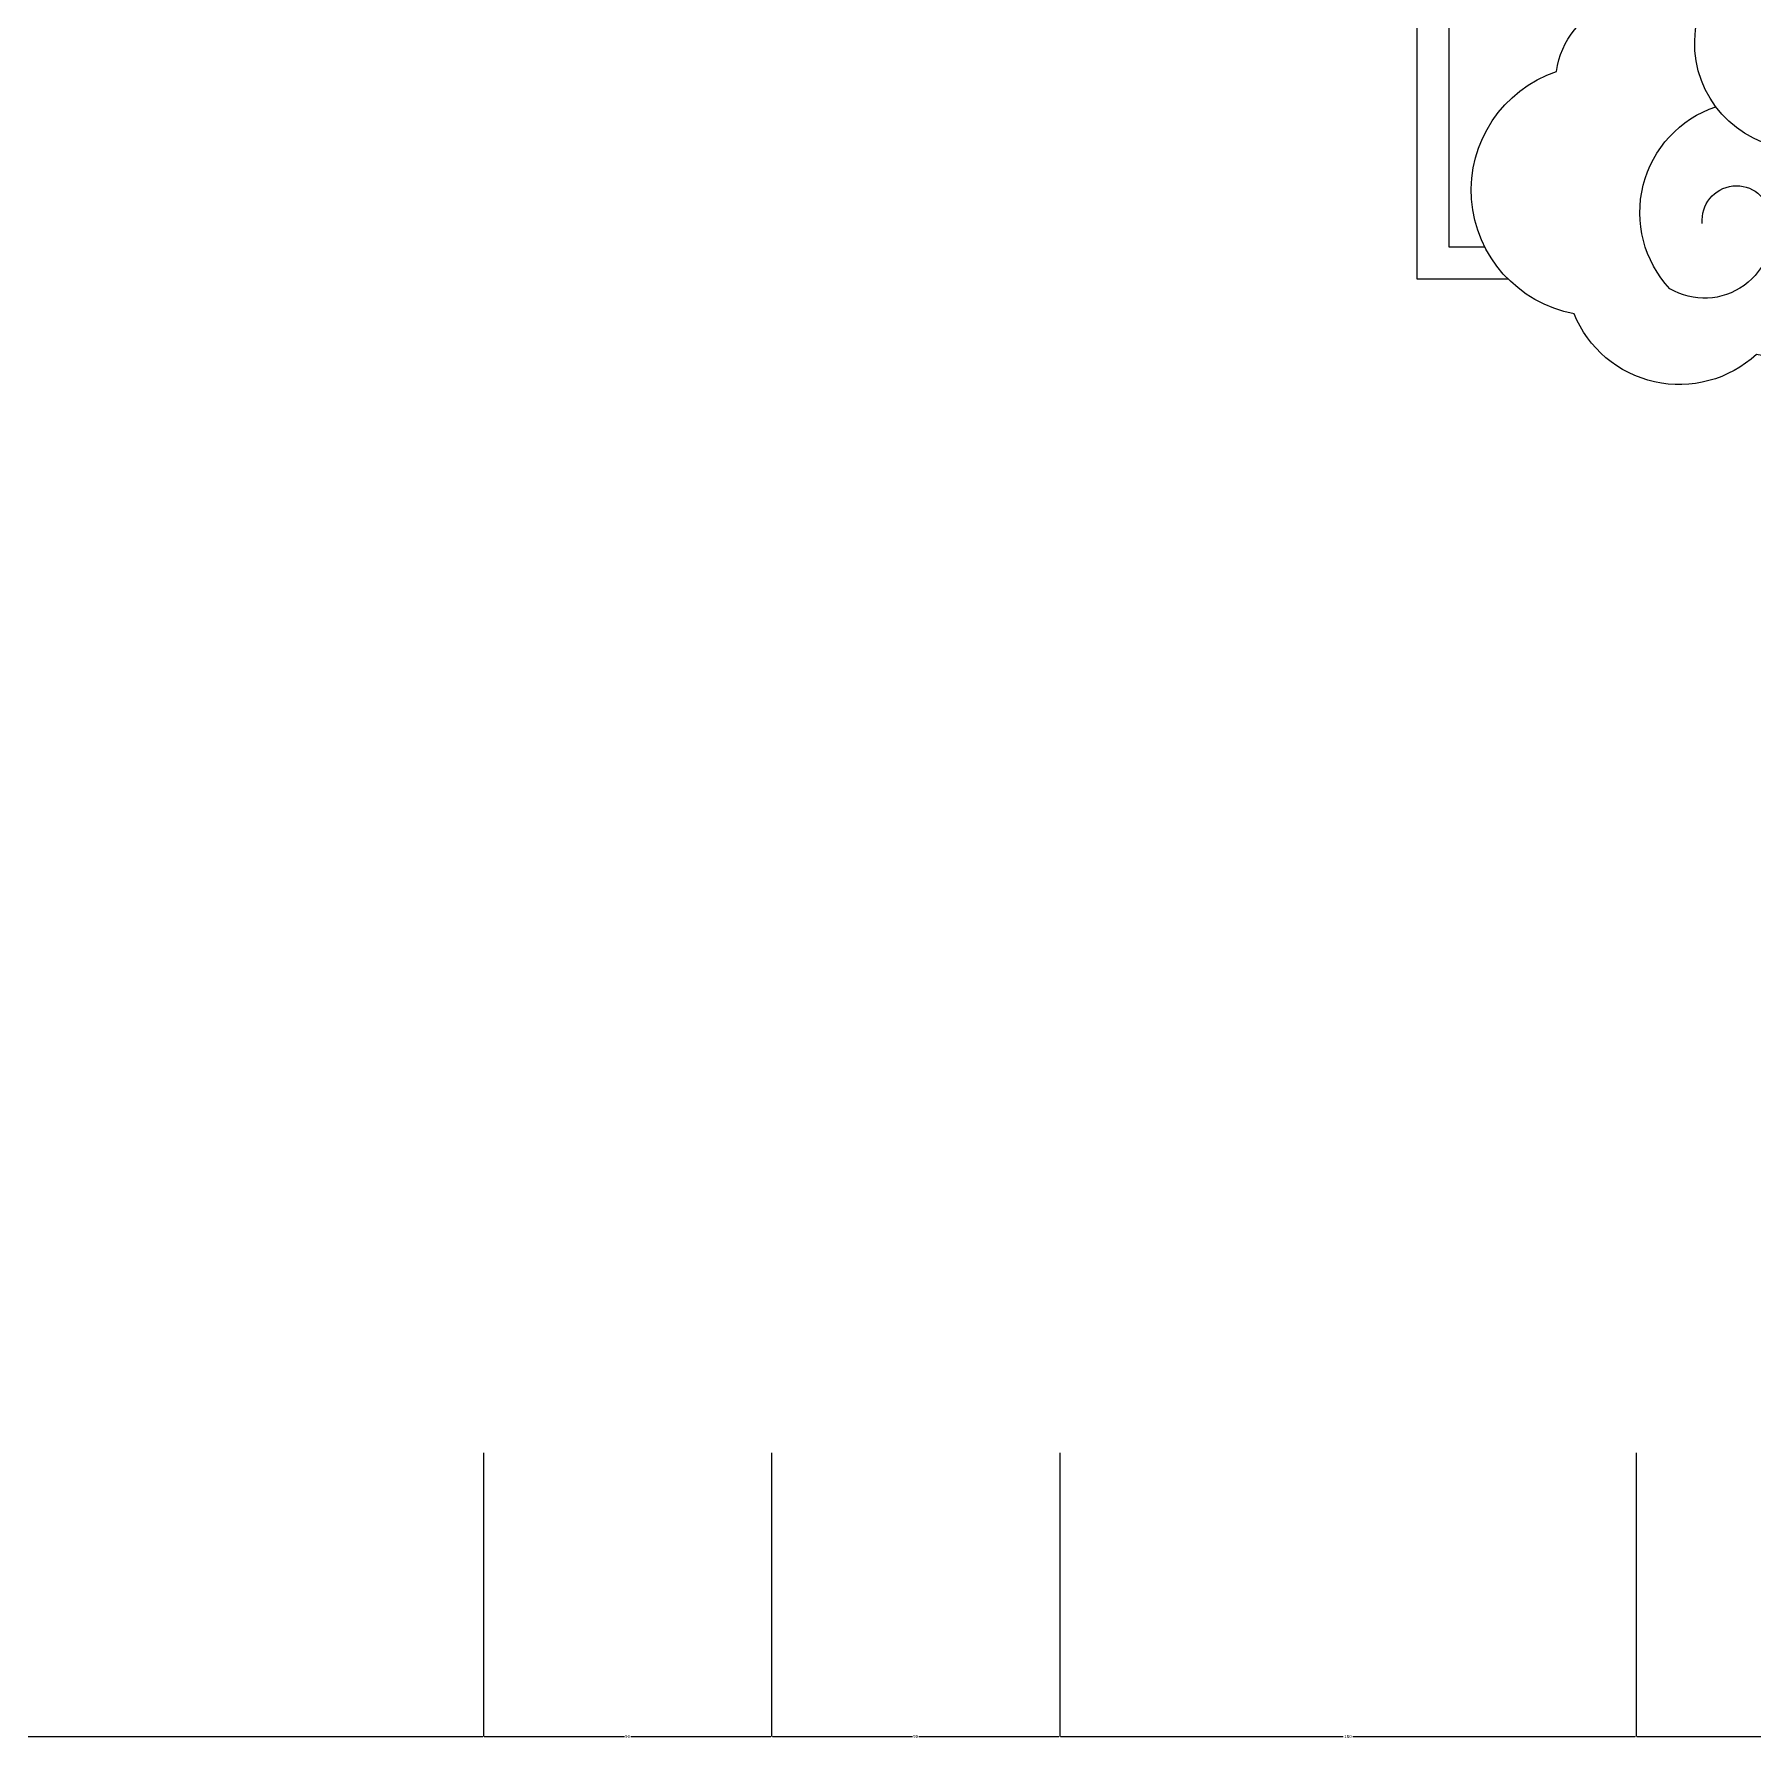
# Model space of a CAD drawing. Header units: metres. Extents: x 343211 to 355779, y -263405 to -260563.
# Drawn here: x 353690 to 354228, y -262648 to -262116 of the extents above; entities that cross this region are included whole.
import ezdxf

# ---------------------------------------------------------------- set-up
doc = ezdxf.new("R2010")
doc.units = ezdxf.units.M
for name, color, linetype in [('16', 3, 'Continuous'), ('7', 7, 'Continuous'), ('9', 1, 'Continuous')]:
    doc.layers.add(name, color=color, linetype=linetype)
doc.dimstyles.get("Standard").update_dxf_attribs({"dimtxt": 2.5, "dimasz": 2.5, "dimexe": 1.25, "dimexo": 0.625, "dimtad": 1, "dimcen": 2.5, "dimazin": 3, "dimtfac": 1, "dimtmove": 0, "dimatfit": 3})

# ---------------------------------------------------------------- blocks, each defined once
blk = doc.blocks.new('VF')
at = {"layer": '16'}
for p, q in [((52862.25, -27854.45), (52866.47, -27854.45)), ((52866.47, -27907.08), (52866.47, -27854.45)), ((52934.92, -27907.08), (52866.47, -27907.08)), ((52934.92, -27907.08), (52934.92, -28007.96)), ((52934.92, -28007.96), (52906.54, -28007.96)), ((52391.47, -28157.08), (52391.47, -28118.84)), ((52391.47, -28157.08), (52209.69, -28157.08)), ((52197.58, -28169.18), (52197.58, -28264.97)), ((52298.52, -28277.08), (52209.69, -28277.08))]:
    blk.add_line(p, q, dxfattribs=at)
for centre, radius, start, end in [((53141.5, -28662.02), 854.49, 109.07, 125.57), ((51852.36, -26934.17), 1301.57, 294.47, 307.48), ((53036.27, -28549.14), 561.35, 112.89, 114.22), ((53217.85, -28873.16), 932.68, 119.31, 122.89), ((55136.65, -32002.54), 4603.3, 122.67, 122.93), ((52209.69, -28169.18), 12.11, 90, 180), ((55136.65, -32002.54), 4603.3, 123.3, 124.27), ((52268.43, -27758.83), 519.12, 273.32, 302.11), ((52209.69, -28264.97), 12.11, 180, 270)]:
    blk.add_arc(centre, radius, start, end, dxfattribs=at)
at = {"layer": '9'}
for p, q in [((52924.92, -27907.08), (52924.92, -27997.96)), ((52681.9, -27953.55), (52682.62, -27941.2)), ((52924.92, -27997.96), (52913.75, -27997.96)), ((52212.42, -28171.92), (52212.42, -28167.08)), ((52295.75, -28167.08), (52212.42, -28167.08)), ((52295.75, -28171.92), (52295.75, -28167.08)), ((52207.58, -28171.92), (52207.58, -28262.23)), ((52207.58, -28171.92), (52212.42, -28171.92)), ((52300.59, -28171.92), (52295.75, -28171.92)), ((52300.59, -28171.92), (52300.59, -28226.99)), ((52310.59, -28169.18), (52310.59, -28181.29)), ((52371.13, -28181.29), (52310.59, -28181.29)), ((52368.39, -28191.29), (52310.59, -28191.29)), ((52310.59, -28193.4), (52310.59, -28229.73)), ((52368.39, -28191.29), (52368.39, -28196.14)), ((52383.24, -28193.4), (52383.24, -28231.74)), ((52355.64, -28200.26), (52333.35, -28200.26)), ((52368.39, -28196.14), (52373.24, -28196.14)), ((52373.24, -28196.14), (52373.24, -28229.01)), ((52243.99, -28201.47), (52243.99, -28229.73)), ((52253.99, -28201.47), (52243.99, -28201.47)), ((52253.99, -28201.47), (52253.99, -28226.99)), ((52328.35, -28205.26), (52328.35, -28231.74)), ((52360.64, -28205.26), (52360.64, -28220.44)), ((52338.35, -28210.26), (52338.35, -28229.01)), ((52350.64, -28210.26), (52338.35, -28210.26)), ((52350.64, -28210.26), (52350.64, -28220.44)), ((52360.64, -28220.44), (52350.64, -28220.44)), ((52253.99, -28226.99), (52258.84, -28226.99)), ((52258.84, -28226.99), (52258.84, -28231.83)), ((52300.59, -28226.99), (52295.75, -28226.99)), ((52295.75, -28226.99), (52295.75, -28231.83)), ((52295.75, -28231.83), (52258.84, -28231.83)), ((52343.19, -28229.01), (52338.35, -28229.01)), ((52343.19, -28233.85), (52343.19, -28229.01)), ((52368.39, -28233.85), (52368.39, -28229.01)), ((52368.39, -28229.01), (52373.24, -28229.01)), ((52368.39, -28233.85), (52343.19, -28233.85)), ((52298.48, -28241.83), (52256.1, -28241.83)), ((52371.13, -28243.85), (52340.46, -28243.85)), ((52207.58, -28262.23), (52212.42, -28262.23)), ((52212.42, -28262.23), (52212.42, -28267.08)), ((52298.52, -28267.08), (52212.42, -28267.08))]:
    blk.add_line(p, q, dxfattribs=at)
for centre, radius, start, end in [((53141.5, -28662.02), 844.49, 109.07, 113.55), ((52792.33, -27904.51), 20.39, 9.27, 116.82), ((52814.95, -27934.36), 33.23, 279.85, 94.31), ((52781.55, -27941.79), 25.66, 330.06, 149.16), ((52865.27, -27946.66), 26.26, 7.56, 132.78), ((52792.01, -27944.79), 36.29, 153.56, 322.07), ((52778.81, -27941.77), 6.57, 9.17, 152.41), ((52789.61, -27944.3), 17.53, 161.48, 324.01), ((52878.75, -27980.33), 39.19, 280.44, 71.32), ((52701.31, -27999.47), 49.85, 112.91, 251.64), ((52745.6, -27966.91), 16.21, 43.04, 189.04), ((52830.4, -27987.29), 34.9, 316.96, 71.31), ((53141.5, -28662.02), 844.49, 124.23, 126.09), ((52722.12, -28000.96), 32.37, 76.67, 266.64), ((52644.5, -27999.03), 19.46, 62.1, 177.98), ((52748.65, -27999.97), 20.17, 21.76, 173.93), ((52835.12, -27989.64), 10.72, 354.53, 173.17), ((52761.11, -27992.54), 32.95, 189.26, 20.34), ((52845.15, -27992.88), 21.16, 167.66, 300.56), ((52755.89, -27996.82), 12.28, 237.69, 20.61), ((52620.21, -28029.06), 31.09, 81.04, 165.17), ((52639.41, -28028.37), 20.77, 48.67, 220.92), ((52822.38, -28002.1), 30.2, 182.52, 282.44), ((51852.36, -26934.17), 1311.57, 294.47, 304.29), ((52611.52, -28029.81), 23.08, 157.81, 283.24), ((52852.96, -28005.48), 35.51, 227.34, 337.83), ((52629.81, -28031.76), 11.89, 239.2, 37.91), ((52787.13, -28029.21), 20.49, 252.9, 2.15), ((52642.24, -28041.13), 23.59, 332.76, 18.4), ((52754.75, -28025), 35.51, 193.48, 317.92), ((52715.33, -28051.62), 30.12, 170.77, 249.48), ((52639.94, -28042.73), 25.03, 202.41, 338.43), ((53217.85, -28873.16), 942.68, 120.22, 122.89), ((52642.23, -28070.27), 10.94, 159.64, 310.42), ((52662.01, -28119.5), 42.83, 80.94, 107.23), ((52652.63, -28094.72), 23.8, 342.62, 47.36), ((52645.24, -28089.69), 9, 353.36, 109.53), ((52696.93, -28092.2), 14.65, 279.5, 57.6), ((52643.04, -28086.04), 12.08, 251.13, 337.14), ((52631.07, -28110.1), 14.99, 38.96, 166.53), ((52659.48, -28088.45), 20.75, 216.11, 319.85), ((52627.12, -28122.92), 19.47, 123.08, 229.65), ((52676.14, -28108.63), 23.29, 257.64, 4.88), ((52646.39, -28135.8), 12.32, 85.24, 198.29), ((52666.29, -28106.32), 25.53, 222.36, 280.99), ((55136.65, -32002.54), 4613.3, 123.19, 124.27), ((52626.99, -28150.66), 17.95, 134.03, 230.21), ((52620.55, -28137.74), 14.28, 258.74, 352.25), ((52639.34, -28162.12), 23.95, 154.31, 185.59), ((52298.48, -28169.18), 12.11, 0, 90), ((52371.13, -28193.4), 12.11, 0, 90), ((52268.43, -27758.83), 509.13, 273.28, 302.08), ((52333.35, -28205.26), 5, 90, 180), ((52355.64, -28205.26), 5, 0, 90), ((52256.1, -28229.73), 12.11, 180, 270), ((52298.48, -28229.73), 12.11, 270, 0), ((52340.46, -28231.74), 12.11, 180, 270), ((52371.13, -28231.74), 12.11, 270, 0)]:
    blk.add_arc(centre, radius, start, end, dxfattribs=at)
blk = doc.blocks.new('_CLOSEDFILLED')
at = {"color": 0, "linetype": 'BYBLOCK'}
blk.add_solid([(-1, 0.2), (0, 0), (-1, -0.2)], dxfattribs=at)
blk = doc.blocks.new('*D6')
for p, q in [((354190.53, -262559.17), (354190.53, -262647.75)), ((354665.53, -262559.17), (354665.53, -262647.75)), ((354190.78, -262647.75), (354426.53, -262647.75)), ((354429.53, -262647.75), (354665.28, -262647.75))]:
    blk.add_line(p, q)
at = {"layer": 'Defpoints'}
for p in [(354190.53, -262559.17), (354665.53, -262559.17), (354190.53, -262647.75)]:
    blk.add_point(p, dxfattribs=at)
at = {"layer": '7', "xscale": 0.25, "yscale": 0.25, "rotation": 180}
blk.add_blockref('_CLOSEDFILLED', (354190.53, -262647.75), dxfattribs=at)
at = {"layer": '7', "xscale": 0.25, "yscale": 0.25}
blk.add_blockref('_CLOSEDFILLED', (354665.53, -262647.75), dxfattribs=at)
at = {"layer": '7', "insert": (354428.03, -262647.75), "char_height": 1, "attachment_point": 5}
blk.add_mtext('475', dxfattribs=at)
blk = doc.blocks.new('*D7')
for p, q in [((354010.53, -262559.17), (354010.53, -262647.75)), ((354190.53, -262559.17), (354190.53, -262647.75)), ((354010.78, -262647.75), (354099.03, -262647.75)), ((354102.03, -262647.75), (354190.28, -262647.75))]:
    blk.add_line(p, q)
at = {"layer": 'Defpoints'}
for p in [(354010.53, -262559.17), (354190.53, -262559.17), (354010.53, -262647.75)]:
    blk.add_point(p, dxfattribs=at)
at = {"layer": '7', "xscale": 0.25, "yscale": 0.25, "rotation": 180}
blk.add_blockref('_CLOSEDFILLED', (354010.53, -262647.75), dxfattribs=at)
at = {"layer": '7', "xscale": 0.25, "yscale": 0.25}
blk.add_blockref('_CLOSEDFILLED', (354190.53, -262647.75), dxfattribs=at)
at = {"layer": '7', "insert": (354100.53, -262647.75), "char_height": 1, "attachment_point": 5}
blk.add_mtext('180', dxfattribs=at)
blk = doc.blocks.new('*D8')
for p, q in [((353920.53, -262559.17), (353920.53, -262647.75)), ((354010.53, -262559.17), (354010.53, -262647.75)), ((353920.78, -262647.75), (353964.53, -262647.75)), ((353966.53, -262647.75), (354010.28, -262647.75))]:
    blk.add_line(p, q)
at = {"layer": 'Defpoints'}
for p in [(353920.53, -262559.17), (354010.53, -262559.17), (353920.53, -262647.75)]:
    blk.add_point(p, dxfattribs=at)
at = {"layer": '7', "xscale": 0.25, "yscale": 0.25, "rotation": 180}
blk.add_blockref('_CLOSEDFILLED', (353920.53, -262647.75), dxfattribs=at)
at = {"layer": '7', "xscale": 0.25, "yscale": 0.25}
blk.add_blockref('_CLOSEDFILLED', (354010.53, -262647.75), dxfattribs=at)
at = {"layer": '7', "insert": (353965.53, -262647.75), "char_height": 1, "attachment_point": 5}
blk.add_mtext('90', dxfattribs=at)
blk = doc.blocks.new('*D9')
for p, q in [((353830.53, -262559.17), (353830.53, -262647.75)), ((353920.53, -262559.17), (353920.53, -262647.75)), ((353830.78, -262647.75), (353874.53, -262647.75)), ((353876.53, -262647.75), (353920.28, -262647.75))]:
    blk.add_line(p, q)
at = {"layer": 'Defpoints'}
for p in [(353830.53, -262559.17), (353920.53, -262559.17), (353830.53, -262647.75)]:
    blk.add_point(p, dxfattribs=at)
at = {"layer": '7', "xscale": 0.25, "yscale": 0.25, "rotation": 180}
blk.add_blockref('_CLOSEDFILLED', (353830.53, -262647.75), dxfattribs=at)
at = {"layer": '7', "xscale": 0.25, "yscale": 0.25}
blk.add_blockref('_CLOSEDFILLED', (353920.53, -262647.75), dxfattribs=at)
at = {"layer": '7', "insert": (353875.53, -262647.75), "char_height": 1, "attachment_point": 5}
blk.add_mtext('90', dxfattribs=at)
blk = doc.blocks.new('*D10')
for p, q in [((352290.53, -262559.17), (352290.53, -262647.75)), ((353830.53, -262559.17), (353830.53, -262647.75)), ((352290.78, -262647.75), (353058.53, -262647.75)), ((353062.53, -262647.75), (353830.28, -262647.75))]:
    blk.add_line(p, q)
at = {"layer": 'Defpoints'}
for p in [(352290.53, -262559.17), (353830.53, -262559.17), (352290.53, -262647.75)]:
    blk.add_point(p, dxfattribs=at)
at = {"layer": '7', "xscale": 0.25, "yscale": 0.25, "rotation": 180}
blk.add_blockref('_CLOSEDFILLED', (352290.53, -262647.75), dxfattribs=at)
at = {"layer": '7', "xscale": 0.25, "yscale": 0.25}
blk.add_blockref('_CLOSEDFILLED', (353830.53, -262647.75), dxfattribs=at)
at = {"layer": '7', "insert": (353060.53, -262647.75), "char_height": 1, "attachment_point": 5}
blk.add_mtext('1540', dxfattribs=at)

msp = doc.modelspace()

# ---------------------------------------------------------------- block references
at = {"layer": '16', "xscale": -1}
msp.add_blockref('VF', (407057, -234184.58), dxfattribs=at)

# ---------------------------------------------------------------- dimensions: what is measured, and where the dimension line sits
at = {"layer": '7'}
for base, p1, p2, picture, middle in [((352290.53, -262647.75), (352290.53, -262559.17), (353830.53, -262559.17), '*D10', (353060.53, -262647.75)), ((353830.53, -262647.75), (353830.53, -262559.17), (353920.53, -262559.17), '*D9', (353875.53, -262647.75)), ((353920.53, -262647.75), (353920.53, -262559.17), (354010.53, -262559.17), '*D8', (353965.53, -262647.75)), ((354010.53, -262647.75), (354010.53, -262559.17), (354190.53, -262559.17), '*D7', (354100.53, -262647.75)), ((354190.53, -262647.75), (354190.53, -262559.17), (354665.53, -262559.17), '*D6', (354428.03, -262647.75))]:
    dim = msp.add_linear_dim(base=base, p1=p1, p2=p2, dimstyle='Standard', dxfattribs=at)
    dim.commit()
    dim.dimension.update_dxf_attribs({"geometry": picture, "text_midpoint": middle})

doc.saveas('drawing.dxf')
